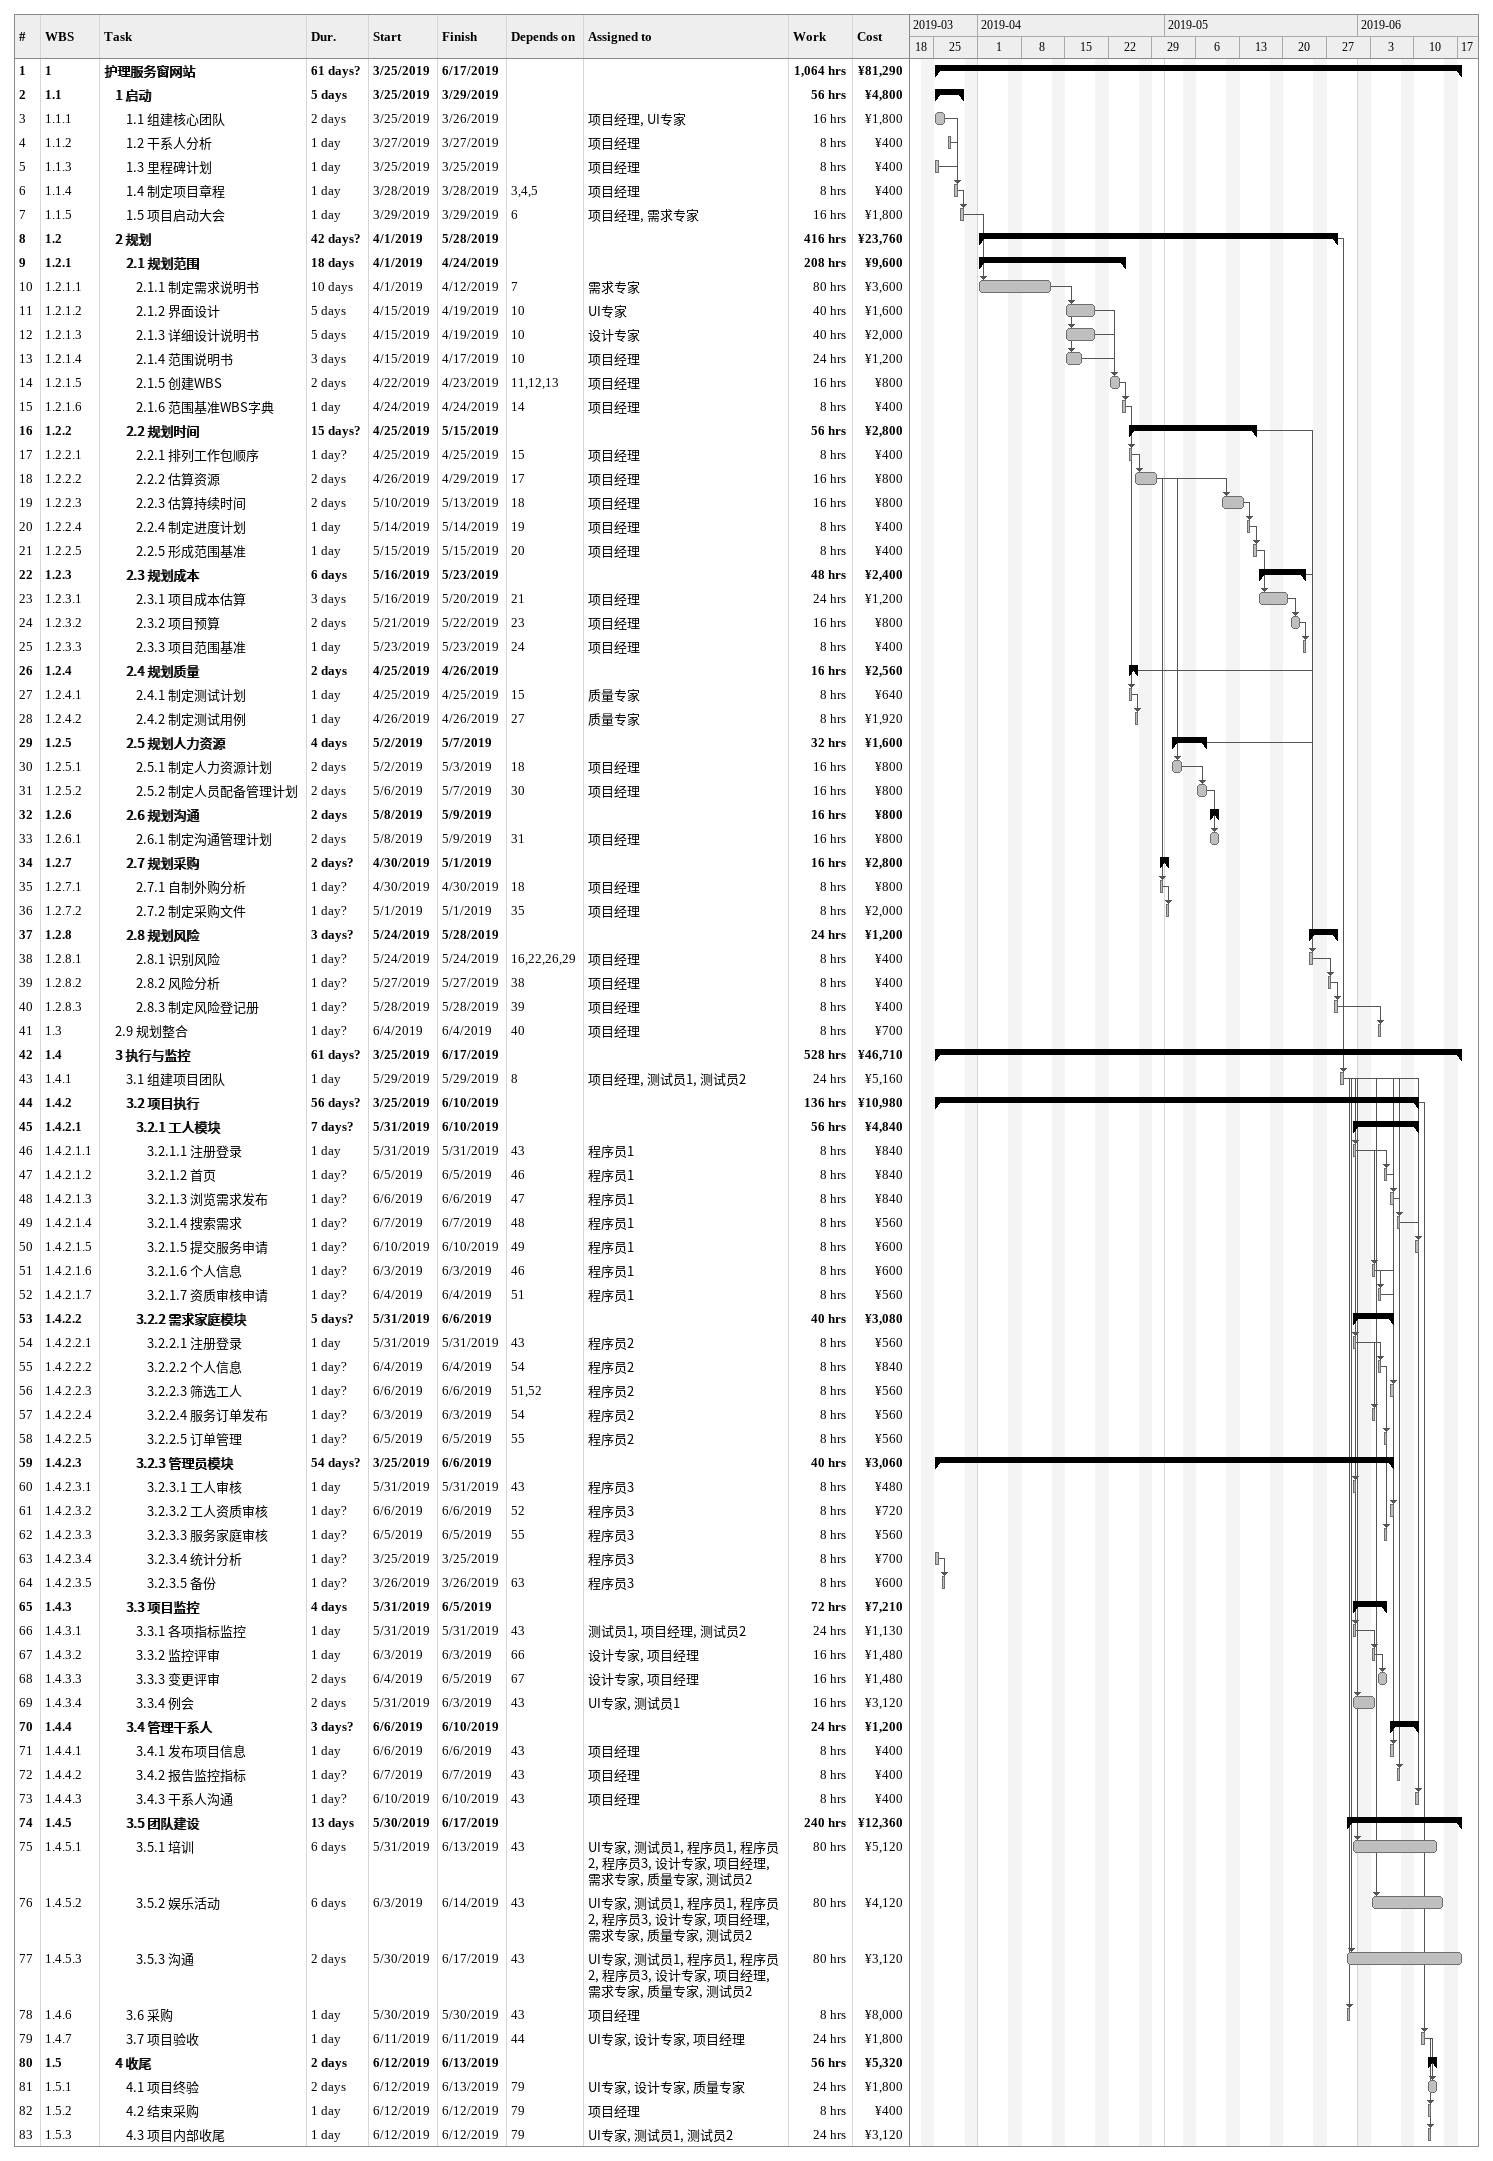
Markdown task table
| ID | WBS | Task | Duration | Start | Finish | Predecessors | Resources | Work (h) | Cost (¥) |
|---|---|---|---|---|---|---|---|---|---|
| 1 | 1 | **护理服务窗网站** | 61d? | 2019-03-25 | 2019-06-17 |  |  | 1064 | 81290 |
| 2 | 1.1 | **1 启动** | 5d | 2019-03-25 | 2019-03-29 |  |  | 56 | 4800 |
| 3 | 1.1.1 | 1.1 组建核心团队 | 2d | 2019-03-25 | 2019-03-26 |  | 项目经理, UI专家 | 16 | 1800 |
| 4 | 1.1.2 | 1.2 干系人分析 | 1d | 2019-03-27 | 2019-03-27 |  | 项目经理 | 8 | 400 |
| 5 | 1.1.3 | 1.3 里程碑计划 | 1d | 2019-03-25 | 2019-03-25 |  | 项目经理 | 8 | 400 |
| 6 | 1.1.4 | 1.4 制定项目章程 | 1d | 2019-03-28 | 2019-03-28 | 3, 4, 5 | 项目经理 | 8 | 400 |
| 7 | 1.1.5 | 1.5 项目启动大会 | 1d | 2019-03-29 | 2019-03-29 | 6 | 项目经理, 需求专家 | 16 | 1800 |
| 8 | 1.2 | **2 规划** | 42d? | 2019-04-01 | 2019-05-28 |  |  | 416 | 23760 |
| 9 | 1.2.1 | **2.1 规划范围** | 18d | 2019-04-01 | 2019-04-24 |  |  | 208 | 9600 |
| 10 | 1.2.1.1 | 2.1.1 制定需求说明书 | 10d | 2019-04-01 | 2019-04-12 | 7 | 需求专家 | 80 | 3600 |
| 11 | 1.2.1.2 | 2.1.2 界面设计 | 5d | 2019-04-15 | 2019-04-19 | 10 | UI专家 | 40 | 1600 |
| 12 | 1.2.1.3 | 2.1.3 详细设计说明书 | 5d | 2019-04-15 | 2019-04-19 | 10 | 设计专家 | 40 | 2000 |
| 13 | 1.2.1.4 | 2.1.4 范围说明书 | 3d | 2019-04-15 | 2019-04-17 | 10 | 项目经理 | 24 | 1200 |
| 14 | 1.2.1.5 | 2.1.5 创建WBS | 2d | 2019-04-22 | 2019-04-23 | 11, 12, 13 | 项目经理 | 16 | 800 |
| 15 | 1.2.1.6 | 2.1.6 范围基准WBS字典 | 1d | 2019-04-24 | 2019-04-24 | 14 | 项目经理 | 8 | 400 |
| 16 | 1.2.2 | **2.2 规划时间** | 15d? | 2019-04-25 | 2019-05-15 |  |  | 56 | 2800 |
| 17 | 1.2.2.1 | 2.2.1 排列工作包顺序 | 1d? | 2019-04-25 | 2019-04-25 | 15 | 项目经理 | 8 | 400 |
| 18 | 1.2.2.2 | 2.2.2 估算资源 | 2d | 2019-04-26 | 2019-04-29 | 17 | 项目经理 | 16 | 800 |
| 19 | 1.2.2.3 | 2.2.3 估算持续时间 | 2d | 2019-05-10 | 2019-05-13 | 18 | 项目经理 | 16 | 800 |
| 20 | 1.2.2.4 | 2.2.4 制定进度计划 | 1d | 2019-05-14 | 2019-05-14 | 19 | 项目经理 | 8 | 400 |
| 21 | 1.2.2.5 | 2.2.5 形成范围基准 | 1d | 2019-05-15 | 2019-05-15 | 20 | 项目经理 | 8 | 400 |
| 22 | 1.2.3 | **2.3 规划成本** | 6d | 2019-05-16 | 2019-05-23 |  |  | 48 | 2400 |
| 23 | 1.2.3.1 | 2.3.1 项目成本估算 | 3d | 2019-05-16 | 2019-05-20 | 21 | 项目经理 | 24 | 1200 |
| 24 | 1.2.3.2 | 2.3.2 项目预算 | 2d | 2019-05-21 | 2019-05-22 | 23 | 项目经理 | 16 | 800 |
| 25 | 1.2.3.3 | 2.3.3 项目范围基准 | 1d | 2019-05-23 | 2019-05-23 | 24 | 项目经理 | 8 | 400 |
| 26 | 1.2.4 | **2.4 规划质量** | 2d | 2019-04-25 | 2019-04-26 |  |  | 16 | 2560 |
| 27 | 1.2.4.1 | 2.4.1 制定测试计划 | 1d | 2019-04-25 | 2019-04-25 | 15 | 质量专家 | 8 | 640 |
| 28 | 1.2.4.2 | 2.4.2 制定测试用例 | 1d | 2019-04-26 | 2019-04-26 | 27 | 质量专家 | 8 | 1920 |
| 29 | 1.2.5 | **2.5 规划人力资源** | 4d | 2019-05-02 | 2019-05-07 |  |  | 32 | 1600 |
| 30 | 1.2.5.1 | 2.5.1 制定人力资源计划 | 2d | 2019-05-02 | 2019-05-03 | 18 | 项目经理 | 16 | 800 |
| 31 | 1.2.5.2 | 2.5.2 制定人员配备管理计划 | 2d | 2019-05-06 | 2019-05-07 | 30 | 项目经理 | 16 | 800 |
| 32 | 1.2.6 | **2.6 规划沟通** | 2d | 2019-05-08 | 2019-05-09 |  |  | 16 | 800 |
| 33 | 1.2.6.1 | 2.6.1 制定沟通管理计划 | 2d | 2019-05-08 | 2019-05-09 | 31 | 项目经理 | 16 | 800 |
| 34 | 1.2.7 | **2.7 规划采购** | 2d? | 2019-04-30 | 2019-05-01 |  |  | 16 | 2800 |
| 35 | 1.2.7.1 | 2.7.1 自制外购分析 | 1d? | 2019-04-30 | 2019-04-30 | 18 | 项目经理 | 8 | 800 |
| 36 | 1.2.7.2 | 2.7.2 制定采购文件 | 1d? | 2019-05-01 | 2019-05-01 | 35 | 项目经理 | 8 | 2000 |
| 37 | 1.2.8 | **2.8 规划风险** | 3d? | 2019-05-24 | 2019-05-28 |  |  | 24 | 1200 |
| 38 | 1.2.8.1 | 2.8.1 识别风险 | 1d? | 2019-05-24 | 2019-05-24 | 16, 22, 26, 29 | 项目经理 | 8 | 400 |
| 39 | 1.2.8.2 | 2.8.2 风险分析 | 1d? | 2019-05-27 | 2019-05-27 | 38 | 项目经理 | 8 | 400 |
| 40 | 1.2.8.3 | 2.8.3 制定风险登记册 | 1d? | 2019-05-28 | 2019-05-28 | 39 | 项目经理 | 8 | 400 |
| 41 | 1.3 | 2.9 规划整合 | 1d? | 2019-06-04 | 2019-06-04 | 40 | 项目经理 | 8 | 700 |
| 42 | 1.4 | **3 执行与监控** | 61d? | 2019-03-25 | 2019-06-17 |  |  | 528 | 46710 |
| 43 | 1.4.1 | 3.1 组建项目团队 | 1d | 2019-05-29 | 2019-05-29 | 8 | 项目经理, 测试员1, 测试员2 | 24 | 5160 |
| 44 | 1.4.2 | **3.2 项目执行** | 56d? | 2019-03-25 | 2019-06-10 |  |  | 136 | 10980 |
| 45 | 1.4.2.1 | **3.2.1 工人模块** | 7d? | 2019-05-31 | 2019-06-10 |  |  | 56 | 4840 |
| 46 | 1.4.2.1.1 | 3.2.1.1 注册登录 | 1d | 2019-05-31 | 2019-05-31 | 43 | 程序员1 | 8 | 840 |
| 47 | 1.4.2.1.2 | 3.2.1.2 首页 | 1d? | 2019-06-05 | 2019-06-05 | 46 | 程序员1 | 8 | 840 |
| 48 | 1.4.2.1.3 | 3.2.1.3 浏览需求发布 | 1d? | 2019-06-06 | 2019-06-06 | 47 | 程序员1 | 8 | 840 |
| 49 | 1.4.2.1.4 | 3.2.1.4 搜索需求 | 1d? | 2019-06-07 | 2019-06-07 | 48 | 程序员1 | 8 | 560 |
| 50 | 1.4.2.1.5 | 3.2.1.5 提交服务申请 | 1d? | 2019-06-10 | 2019-06-10 | 49 | 程序员1 | 8 | 600 |
| 51 | 1.4.2.1.6 | 3.2.1.6 个人信息 | 1d? | 2019-06-03 | 2019-06-03 | 46 | 程序员1 | 8 | 600 |
| 52 | 1.4.2.1.7 | 3.2.1.7 资质审核申请 | 1d? | 2019-06-04 | 2019-06-04 | 51 | 程序员1 | 8 | 560 |
| 53 | 1.4.2.2 | **3.2.2 需求家庭模块** | 5d? | 2019-05-31 | 2019-06-06 |  |  | 40 | 3080 |
| 54 | 1.4.2.2.1 | 3.2.2.1 注册登录 | 1d | 2019-05-31 | 2019-05-31 | 43 | 程序员2 | 8 | 560 |
| 55 | 1.4.2.2.2 | 3.2.2.2 个人信息 | 1d? | 2019-06-04 | 2019-06-04 | 54 | 程序员2 | 8 | 840 |
| 56 | 1.4.2.2.3 | 3.2.2.3 筛选工人 | 1d? | 2019-06-06 | 2019-06-06 | 51, 52 | 程序员2 | 8 | 560 |
| 57 | 1.4.2.2.4 | 3.2.2.4 服务订单发布 | 1d? | 2019-06-03 | 2019-06-03 | 54 | 程序员2 | 8 | 560 |
| 58 | 1.4.2.2.5 | 3.2.2.5 订单管理 | 1d? | 2019-06-05 | 2019-06-05 | 55 | 程序员2 | 8 | 560 |
| 59 | 1.4.2.3 | **3.2.3 管理员模块** | 54d? | 2019-03-25 | 2019-06-06 |  |  | 40 | 3060 |
| 60 | 1.4.2.3.1 | 3.2.3.1 工人审核 | 1d | 2019-05-31 | 2019-05-31 | 43 | 程序员3 | 8 | 480 |
| 61 | 1.4.2.3.2 | 3.2.3.2 工人资质审核 | 1d? | 2019-06-06 | 2019-06-06 | 52 | 程序员3 | 8 | 720 |
| 62 | 1.4.2.3.3 | 3.2.3.3 服务家庭审核 | 1d? | 2019-06-05 | 2019-06-05 | 55 | 程序员3 | 8 | 560 |
| 63 | 1.4.2.3.4 | 3.2.3.4 统计分析 | 1d? | 2019-03-25 | 2019-03-25 |  | 程序员3 | 8 | 700 |
| 64 | 1.4.2.3.5 | 3.2.3.5 备份 | 1d? | 2019-03-26 | 2019-03-26 | 63 | 程序员3 | 8 | 600 |
| 65 | 1.4.3 | **3.3 项目监控** | 4d | 2019-05-31 | 2019-06-05 |  |  | 72 | 7210 |
| 66 | 1.4.3.1 | 3.3.1 各项指标监控 | 1d | 2019-05-31 | 2019-05-31 | 43 | 测试员1, 项目经理, 测试员2 | 24 | 1130 |
| 67 | 1.4.3.2 | 3.3.2 监控评审 | 1d | 2019-06-03 | 2019-06-03 | 66 | 设计专家, 项目经理 | 16 | 1480 |
| 68 | 1.4.3.3 | 3.3.3 变更评审 | 2d | 2019-06-04 | 2019-06-05 | 67 | 设计专家, 项目经理 | 16 | 1480 |
| 69 | 1.4.3.4 | 3.3.4 例会 | 2d | 2019-05-31 | 2019-06-03 | 43 | UI专家, 测试员1 | 16 | 3120 |
| 70 | 1.4.4 | **3.4 管理干系人** | 3d? | 2019-06-06 | 2019-06-10 |  |  | 24 | 1200 |
| 71 | 1.4.4.1 | 3.4.1 发布项目信息 | 1d | 2019-06-06 | 2019-06-06 | 43 | 项目经理 | 8 | 400 |
| 72 | 1.4.4.2 | 3.4.2 报告监控指标 | 1d? | 2019-06-07 | 2019-06-07 | 43 | 项目经理 | 8 | 400 |
| 73 | 1.4.4.3 | 3.4.3 干系人沟通 | 1d? | 2019-06-10 | 2019-06-10 | 43 | 项目经理 | 8 | 400 |
| 74 | 1.4.5 | **3.5 团队建设** | 13d | 2019-05-30 | 2019-06-17 |  |  | 240 | 12360 |
| 75 | 1.4.5.1 | 3.5.1 培训 | 6d | 2019-05-31 | 2019-06-13 | 43 | UI专家, 测试员1, 程序员1, 程序员2, 程序员3, 设计专家, 项目经理, 需求专家, 质量专家, 测试员2 | 80 | 5120 |
| 76 | 1.4.5.2 | 3.5.2 娱乐活动 | 6d | 2019-06-03 | 2019-06-14 | 43 | UI专家, 测试员1, 程序员1, 程序员2, 程序员3, 设计专家, 项目经理, 需求专家, 质量专家, 测试员2 | 80 | 4120 |
| 77 | 1.4.5.3 | 3.5.3 沟通 | 2d | 2019-05-30 | 2019-06-17 | 43 | UI专家, 测试员1, 程序员1, 程序员2, 程序员3, 设计专家, 项目经理, 需求专家, 质量专家, 测试员2 | 80 | 3120 |
| 78 | 1.4.6 | 3.6 采购 | 1d | 2019-05-30 | 2019-05-30 | 43 | 项目经理 | 8 | 8000 |
| 79 | 1.4.7 | 3.7 项目验收 | 1d | 2019-06-11 | 2019-06-11 | 44 | UI专家, 设计专家, 项目经理 | 24 | 1800 |
| 80 | 1.5 | **4 收尾** | 2d | 2019-06-12 | 2019-06-13 |  |  | 56 | 5320 |
| 81 | 1.5.1 | 4.1 项目终验 | 2d | 2019-06-12 | 2019-06-13 | 79 | UI专家, 设计专家, 质量专家 | 24 | 1800 |
| 82 | 1.5.2 | 4.2 结束采购 | 1d | 2019-06-12 | 2019-06-12 | 79 | 项目经理 | 8 | 400 |
| 83 | 1.5.3 | 4.3 项目内部收尾 | 1d | 2019-06-12 | 2019-06-12 | 79 | UI专家, 测试员1, 测试员2 | 24 | 3120 |
